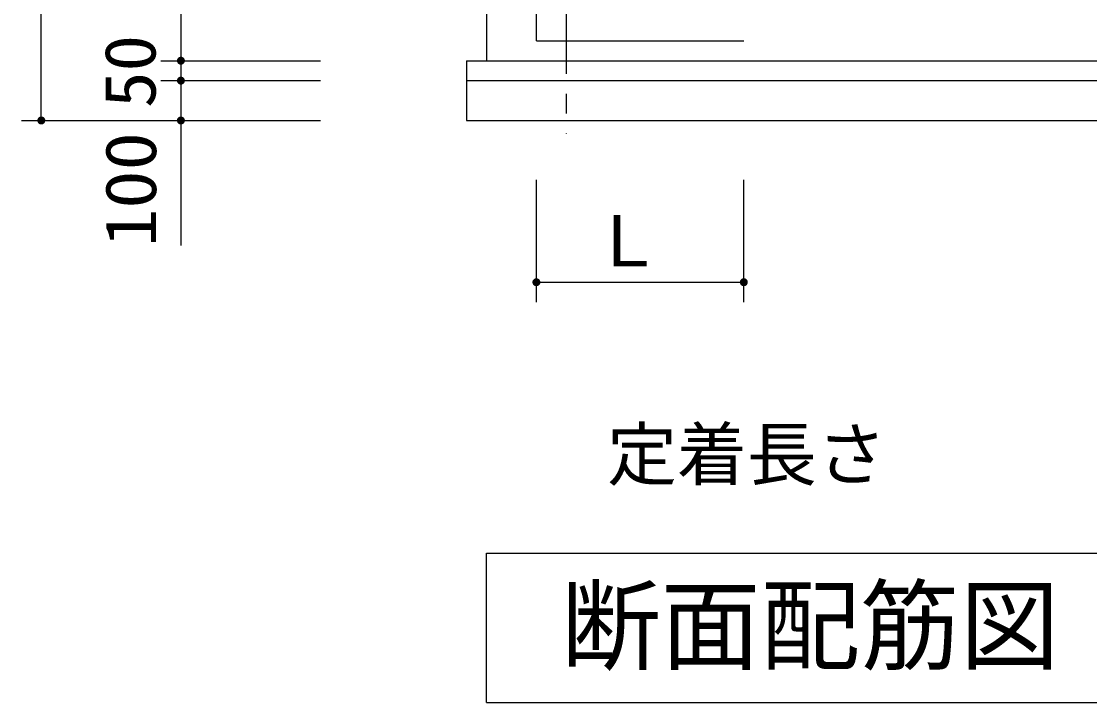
# Model space of a CAD drawing. Units: millimetres, scale not verified. Extents: x -14850 to 14850, y -10500 to 10500.
# Drawn here: x -2508 to 170, y -2017 to -307 of the extents above; entities that cross this region are included whole.
import ezdxf
from ezdxf.enums import TextEntityAlignment as Align

# ---------------------------------------------------------------- set-up
doc = ezdxf.new("R2010")
doc.units = ezdxf.units.MM
doc.header["$LTSCALE"] = 50
doc.linetypes.add('CHAIN1', pattern=[8, 5, -1, 1, -1])
for name, color, linetype, lineweight in [('0-0_躯体', 3, 'Continuous', 25), ('0-1_機器', 3, 'Continuous', 25), ('0-2_製作', 5, 'Continuous', 25)]:
    doc.layers.add(name, color=color, linetype=linetype, lineweight=lineweight)
doc.styles.add('ＭＳ ゴシック', font='')
doc.styles.get('ＭＳ ゴシック').set_extended_font_data('MS Gothic')

msp = doc.modelspace()

# ---------------------------------------------------------------- linework, layer by layer
at = {"layer": '0-0_躯体', "color": 2, "linetype": 'CHAIN1'}
msp.add_line((-1141.65, 2610.95), (-1141.65, -589.78), dxfattribs=at)
at = {"layer": '0-1_機器'}
for p, q in [((-1216.66, -356.18), (-1216.66, 2523.82)), ((-1216.66, -356.18), (-696.66, -356.18)), ((-1341.66, -1641.58), (1858.35, -1641.58)), ((-1341.66, -2016.58), (-1341.66, -1641.58)), ((-1341.66, -2016.58), (1858.35, -2016.58))]:
    msp.add_line(p, q, dxfattribs=at)
at = {"layer": '0-1_機器', "color": 2}
for p, q in [((-1341.65, -206.18), (-1341.65, -406.18)), ((-1391.65, -406.18), (1908.35, -406.18)), ((-1391.65, -406.18), (-1391.65, -556.18)), ((-1391.65, -456.18), (1908.35, -456.18)), ((-1391.65, -556.18), (1908.35, -556.18))]:
    msp.add_line(p, q, dxfattribs=at)
at = {"layer": '0-2_製作', "color": 2}
for p, q in [((-2457.82, -556.18), (-2457.82, 2573.82)), ((-2107.82, -206.18), (-2107.82, -406.18)), ((-2157.82, -406.18), (-1757.82, -406.18)), ((-2107.82, -406.18), (-2107.82, -456.18)), ((-2157.82, -456.18), (-1757.82, -456.18)), ((-2107.82, -456.18), (-2107.82, -556.18)), ((-2507.82, -556.18), (-1757.82, -556.18)), ((-2107.82, -556.18), (-2107.82, -869.68)), ((-1216.66, -1011.93), (-1216.66, -705.34)), ((-696.66, -1011.93), (-696.66, -705.34)), ((-1216.66, -961.93), (-696.66, -961.93))]:
    msp.add_line(p, q, dxfattribs=at)
at = {"layer": '0-2_製作'}
for points in [[(-2116.26, -400.82), (-2107.82, -406.18), (-2116.87, -401.93)], [(-2115.52, -399.81), (-2107.82, -406.18), (-2116.26, -400.82)], [(-2114.67, -398.89), (-2107.82, -406.18), (-2115.52, -399.81)], [(-2113.7, -398.09), (-2107.82, -406.18), (-2114.67, -398.89)], [(-2112.64, -397.42), (-2107.82, -406.18), (-2113.7, -398.09)], [(-2111.5, -396.89), (-2107.82, -406.18), (-2112.64, -397.42)], [(-2110.31, -396.5), (-2107.82, -406.18), (-2111.5, -396.89)], [(-2109.07, -396.26), (-2107.82, -406.18), (-2110.31, -396.5)], [(-2109.07, -396.26), (-2107.82, -396.18), (-2107.82, -406.18)], [(-2107.82, -396.18), (-2097.82, -406.18), (-2107.82, -406.18)], [(-2107.19, -396.2), (-2097.82, -406.18), (-2107.82, -396.18)], [(-2105.95, -396.36), (-2097.82, -406.18), (-2107.19, -396.2)], [(-2104.73, -396.67), (-2097.82, -406.18), (-2105.95, -396.36)], [(-2103.56, -397.13), (-2097.82, -406.18), (-2104.73, -396.67)], [(-2102.46, -397.74), (-2097.82, -406.18), (-2103.56, -397.13)], [(-2101.45, -398.48), (-2097.82, -406.18), (-2102.46, -397.74)], [(-2100.53, -399.34), (-2097.82, -406.18), (-2101.45, -398.48)], [(-2099.73, -400.31), (-2097.82, -406.18), (-2100.53, -399.34)], [(-2099.06, -401.37), (-2097.82, -406.18), (-2099.73, -400.31)], [(-2098.52, -402.5), (-2097.82, -406.18), (-2099.06, -401.37)], [(-2117.8, -405.55), (-2107.82, -406.18), (-2117.82, -406.18)], [(-2117.82, -406.18), (-2117.12, -409.86), (-2117.74, -407.44)], [(-2117.82, -406.18), (-2116.58, -411), (-2117.12, -409.86)], [(-2107.82, -406.18), (-2116.58, -411), (-2117.82, -406.18)], [(-2117.64, -404.31), (-2107.82, -406.18), (-2117.8, -405.55)], [(-2117.74, -407.44), (-2117.12, -409.86), (-2117.51, -408.67)], [(-2117.33, -403.09), (-2107.82, -406.18), (-2117.64, -404.31)], [(-2116.87, -401.93), (-2107.82, -406.18), (-2117.33, -403.09)], [(-2107.82, -406.18), (-2115.91, -412.06), (-2116.58, -411)], [(-2107.82, -406.18), (-2115.11, -413.03), (-2115.91, -412.06)], [(-2107.82, -406.18), (-2114.19, -413.89), (-2115.11, -413.03)], [(-2107.82, -406.18), (-2113.18, -414.63), (-2114.19, -413.89)], [(-2107.82, -406.18), (-2112.08, -415.23), (-2113.18, -414.63)], [(-2107.82, -406.18), (-2110.91, -415.69), (-2112.08, -415.23)], [(-2107.82, -406.18), (-2109.69, -416.01), (-2110.91, -415.69)], [(-2107.82, -406.18), (-2108.45, -416.16), (-2109.69, -416.01)], [(-2107.82, -406.18), (-2107.82, -416.18), (-2108.45, -416.16)], [(-2107.82, -406.18), (-2106.57, -416.1), (-2107.82, -416.18)], [(-2107.82, -406.18), (-2105.33, -415.87), (-2106.57, -416.1)], [(-2097.82, -406.18), (-2105.33, -415.87), (-2107.82, -406.18)], [(-2097.82, -406.18), (-2104.14, -415.48), (-2105.33, -415.87)], [(-2097.82, -406.18), (-2103, -414.95), (-2104.14, -415.48)], [(-2097.82, -406.18), (-2101.94, -414.27), (-2103, -414.95)], [(-2097.82, -406.18), (-2100.97, -413.47), (-2101.94, -414.27)], [(-2097.82, -406.18), (-2100.11, -412.56), (-2100.97, -413.47)], [(-2097.82, -406.18), (-2099.38, -411.54), (-2100.11, -412.56)], [(-2097.82, -406.18), (-2098.77, -410.44), (-2099.38, -411.54)], [(-2097.82, -406.18), (-2098.31, -409.27), (-2098.77, -410.44)], [(-2098.52, -402.5), (-2097.9, -404.93), (-2097.82, -406.18)], [(-2098.13, -403.7), (-2097.9, -404.93), (-2098.52, -402.5)], [(-2097.82, -406.18), (-2098, -408.06), (-2098.31, -409.27)], [(-2097.82, -406.18), (-2097.84, -406.81), (-2098, -408.06)], [(-2117.64, -454.31), (-2107.82, -456.18), (-2117.8, -455.55)], [(-2117.33, -453.09), (-2107.82, -456.18), (-2117.64, -454.31)], [(-2116.87, -451.92), (-2107.82, -456.18), (-2117.33, -453.09)], [(-2116.26, -450.82), (-2107.82, -456.18), (-2116.87, -451.92)], [(-2115.52, -449.81), (-2107.82, -456.18), (-2116.26, -450.82)], [(-2114.67, -448.89), (-2107.82, -456.18), (-2115.52, -449.81)], [(-2113.7, -448.09), (-2107.82, -456.18), (-2114.67, -448.89)], [(-2112.64, -447.42), (-2107.82, -456.18), (-2113.7, -448.09)], [(-2111.5, -446.88), (-2107.82, -456.18), (-2112.64, -447.42)], [(-2110.31, -446.5), (-2107.82, -456.18), (-2111.5, -446.88)], [(-2109.07, -446.26), (-2107.82, -456.18), (-2110.31, -446.5)], [(-2109.07, -446.26), (-2107.82, -446.18), (-2107.82, -456.18)], [(-2107.82, -446.18), (-2097.82, -456.18), (-2107.82, -456.18)], [(-2107.19, -446.2), (-2097.82, -456.18), (-2107.82, -446.18)], [(-2105.95, -446.36), (-2097.82, -456.18), (-2107.19, -446.2)], [(-2104.73, -446.67), (-2097.82, -456.18), (-2105.95, -446.36)], [(-2103.56, -447.13), (-2097.82, -456.18), (-2104.73, -446.67)], [(-2102.46, -447.74), (-2097.82, -456.18), (-2103.56, -447.13)], [(-2101.45, -448.48), (-2097.82, -456.18), (-2102.46, -447.74)], [(-2100.53, -449.34), (-2097.82, -456.18), (-2101.45, -448.48)], [(-2099.73, -450.3), (-2097.82, -456.18), (-2100.53, -449.34)], [(-2099.06, -451.36), (-2097.82, -456.18), (-2099.73, -450.3)], [(-2098.52, -452.5), (-2097.82, -456.18), (-2099.06, -451.36)], [(-2098.52, -452.5), (-2097.9, -454.93), (-2097.82, -456.18)], [(-2098.13, -453.7), (-2097.9, -454.93), (-2098.52, -452.5)], [(-2117.8, -455.55), (-2107.82, -456.18), (-2117.82, -456.18)], [(-2117.82, -456.18), (-2117.12, -459.86), (-2117.74, -457.44)], [(-2117.82, -456.18), (-2116.58, -461), (-2117.12, -459.86)], [(-2107.82, -456.18), (-2116.58, -461), (-2117.82, -456.18)], [(-2117.74, -457.44), (-2117.12, -459.86), (-2117.51, -458.67)], [(-2107.82, -456.18), (-2115.91, -462.06), (-2116.58, -461)], [(-2107.82, -456.18), (-2115.11, -463.03), (-2115.91, -462.06)], [(-2107.82, -456.18), (-2114.19, -463.89), (-2115.11, -463.03)], [(-2107.82, -456.18), (-2113.18, -464.63), (-2114.19, -463.89)], [(-2107.82, -456.18), (-2112.08, -465.23), (-2113.18, -464.63)], [(-2107.82, -456.18), (-2110.91, -465.69), (-2112.08, -465.23)], [(-2107.82, -456.18), (-2109.69, -466.01), (-2110.91, -465.69)], [(-2107.82, -456.18), (-2108.45, -466.16), (-2109.69, -466.01)], [(-2107.82, -456.18), (-2107.82, -466.18), (-2108.45, -466.16)], [(-2107.82, -456.18), (-2106.57, -466.1), (-2107.82, -466.18)], [(-2107.82, -456.18), (-2105.33, -465.87), (-2106.57, -466.1)], [(-2097.82, -456.18), (-2105.33, -465.87), (-2107.82, -456.18)], [(-2097.82, -456.18), (-2104.14, -465.48), (-2105.33, -465.87)], [(-2097.82, -456.18), (-2103, -464.95), (-2104.14, -465.48)], [(-2097.82, -456.18), (-2101.94, -464.27), (-2103, -464.95)], [(-2097.82, -456.18), (-2100.97, -463.47), (-2101.94, -464.27)], [(-2097.82, -456.18), (-2100.11, -462.56), (-2100.97, -463.47)], [(-2097.82, -456.18), (-2099.38, -461.54), (-2100.11, -462.56)], [(-2097.82, -456.18), (-2098.77, -460.44), (-2099.38, -461.54)], [(-2097.82, -456.18), (-2098.31, -459.27), (-2098.77, -460.44)], [(-2097.82, -456.18), (-2098, -458.06), (-2098.31, -459.27)], [(-2097.82, -456.18), (-2097.84, -456.81), (-2098, -458.06)], [(-2467.8, -555.55), (-2457.82, -556.18), (-2467.82, -556.18)], [(-2467.82, -556.18), (-2467.12, -559.86), (-2467.74, -557.44)], [(-2467.82, -556.18), (-2466.58, -561), (-2467.12, -559.86)], [(-2457.82, -556.18), (-2466.58, -561), (-2467.82, -556.18)], [(-2467.64, -554.31), (-2457.82, -556.18), (-2467.8, -555.55)], [(-2467.74, -557.44), (-2467.12, -559.86), (-2467.51, -558.67)], [(-2467.33, -553.09), (-2457.82, -556.18), (-2467.64, -554.31)], [(-2466.87, -551.92), (-2457.82, -556.18), (-2467.33, -553.09)], [(-2466.26, -550.82), (-2457.82, -556.18), (-2466.87, -551.92)], [(-2457.82, -556.18), (-2465.91, -562.06), (-2466.58, -561)], [(-2465.52, -549.81), (-2457.82, -556.18), (-2466.26, -550.82)], [(-2457.82, -556.18), (-2465.11, -563.03), (-2465.91, -562.06)], [(-2464.67, -548.89), (-2457.82, -556.18), (-2465.52, -549.81)], [(-2457.82, -556.18), (-2464.19, -563.89), (-2465.11, -563.03)], [(-2463.7, -548.09), (-2457.82, -556.18), (-2464.67, -548.89)], [(-2457.82, -556.18), (-2463.18, -564.63), (-2464.19, -563.89)], [(-2462.64, -547.42), (-2457.82, -556.18), (-2463.7, -548.09)], [(-2457.82, -556.18), (-2462.08, -565.23), (-2463.18, -564.63)], [(-2461.5, -546.88), (-2457.82, -556.18), (-2462.64, -547.42)], [(-2457.82, -556.18), (-2460.91, -565.69), (-2462.08, -565.23)], [(-2460.31, -546.5), (-2457.82, -556.18), (-2461.5, -546.88)], [(-2457.82, -556.18), (-2459.69, -566.01), (-2460.91, -565.69)], [(-2459.07, -546.26), (-2457.82, -556.18), (-2460.31, -546.5)], [(-2457.82, -556.18), (-2458.45, -566.16), (-2459.69, -566.01)], [(-2459.07, -546.26), (-2457.82, -546.18), (-2457.82, -556.18)], [(-2457.82, -556.18), (-2457.82, -566.18), (-2458.45, -566.16)], [(-2457.82, -546.18), (-2447.82, -556.18), (-2457.82, -556.18)], [(-2457.19, -546.2), (-2447.82, -556.18), (-2457.82, -546.18)], [(-2457.82, -556.18), (-2456.57, -566.1), (-2457.82, -566.18)], [(-2457.82, -556.18), (-2455.33, -565.87), (-2456.57, -566.1)], [(-2447.82, -556.18), (-2455.33, -565.87), (-2457.82, -556.18)], [(-2455.95, -546.36), (-2447.82, -556.18), (-2457.19, -546.2)], [(-2454.73, -546.67), (-2447.82, -556.18), (-2455.95, -546.36)], [(-2447.82, -556.18), (-2454.14, -565.48), (-2455.33, -565.87)], [(-2453.56, -547.13), (-2447.82, -556.18), (-2454.73, -546.67)], [(-2447.82, -556.18), (-2453, -564.95), (-2454.14, -565.48)], [(-2452.46, -547.74), (-2447.82, -556.18), (-2453.56, -547.13)], [(-2447.82, -556.18), (-2451.94, -564.27), (-2453, -564.95)], [(-2451.45, -548.48), (-2447.82, -556.18), (-2452.46, -547.74)], [(-2447.82, -556.18), (-2450.97, -563.47), (-2451.94, -564.27)], [(-2450.53, -549.34), (-2447.82, -556.18), (-2451.45, -548.48)], [(-2447.82, -556.18), (-2450.11, -562.56), (-2450.97, -563.47)], [(-2449.73, -550.3), (-2447.82, -556.18), (-2450.53, -549.34)], [(-2447.82, -556.18), (-2449.38, -561.54), (-2450.11, -562.56)], [(-2449.06, -551.37), (-2447.82, -556.18), (-2449.73, -550.3)], [(-2447.82, -556.18), (-2448.77, -560.44), (-2449.38, -561.54)], [(-2448.52, -552.5), (-2447.82, -556.18), (-2449.06, -551.37)], [(-2447.82, -556.18), (-2448.31, -559.27), (-2448.77, -560.44)], [(-2448.52, -552.5), (-2447.9, -554.93), (-2447.82, -556.18)], [(-2448.13, -553.7), (-2447.9, -554.93), (-2448.52, -552.5)], [(-2447.82, -556.18), (-2448, -558.06), (-2448.31, -559.27)], [(-2447.82, -556.18), (-2447.84, -556.81), (-2448, -558.06)], [(-2117.8, -555.55), (-2107.82, -556.18), (-2117.82, -556.18)], [(-2117.82, -556.18), (-2116.58, -561), (-2117.74, -557.44)], [(-2117.82, -556.18), (-2115.91, -562.06), (-2116.58, -561)], [(-2107.82, -556.18), (-2115.91, -562.06), (-2117.82, -556.18)], [(-2117.64, -554.31), (-2107.82, -556.18), (-2117.8, -555.55)], [(-2117.74, -557.44), (-2117.12, -559.86), (-2117.51, -558.67)], [(-2117.74, -557.44), (-2116.58, -561), (-2117.12, -559.86)], [(-2117.33, -553.09), (-2107.82, -556.18), (-2117.64, -554.31)], [(-2116.87, -551.92), (-2107.82, -556.18), (-2117.33, -553.09)], [(-2116.26, -550.82), (-2107.82, -556.18), (-2116.87, -551.92)], [(-2115.52, -549.81), (-2107.82, -556.18), (-2116.26, -550.82)], [(-2107.82, -556.18), (-2115.11, -563.03), (-2115.91, -562.06)], [(-2114.67, -548.89), (-2107.82, -556.18), (-2115.52, -549.81)], [(-2107.82, -556.18), (-2114.19, -563.89), (-2115.11, -563.03)], [(-2113.7, -548.09), (-2107.82, -556.18), (-2114.67, -548.89)], [(-2107.82, -556.18), (-2113.18, -564.63), (-2114.19, -563.89)], [(-2112.64, -547.42), (-2107.82, -556.18), (-2113.7, -548.09)], [(-2107.82, -556.18), (-2112.08, -565.23), (-2113.18, -564.63)], [(-2111.5, -546.88), (-2107.82, -556.18), (-2112.64, -547.42)], [(-2107.82, -556.18), (-2110.91, -565.69), (-2112.08, -565.23)], [(-2110.31, -546.5), (-2107.82, -556.18), (-2111.5, -546.88)], [(-2107.82, -556.18), (-2109.69, -566.01), (-2110.91, -565.69)], [(-2110.31, -546.5), (-2107.82, -546.18), (-2107.82, -556.18)], [(-2109.07, -546.26), (-2107.82, -546.18), (-2110.31, -546.5)], [(-2107.82, -556.18), (-2108.45, -566.16), (-2109.69, -566.01)], [(-2107.82, -556.18), (-2107.82, -566.18), (-2108.45, -566.16)], [(-2107.82, -546.18), (-2097.82, -556.18), (-2107.82, -556.18)], [(-2107.19, -546.2), (-2097.82, -556.18), (-2107.82, -546.18)], [(-2107.82, -556.18), (-2106.57, -566.1), (-2107.82, -566.18)], [(-2107.82, -556.18), (-2105.33, -565.87), (-2106.57, -566.1)], [(-2107.82, -556.18), (-2104.14, -565.48), (-2105.33, -565.87)], [(-2097.82, -556.18), (-2104.14, -565.48), (-2107.82, -556.18)], [(-2105.95, -546.36), (-2097.82, -556.18), (-2107.19, -546.2)], [(-2104.73, -546.67), (-2097.82, -556.18), (-2105.95, -546.36)], [(-2103.56, -547.13), (-2097.82, -556.18), (-2104.73, -546.67)], [(-2097.82, -556.18), (-2103, -564.95), (-2104.14, -565.48)], [(-2102.46, -547.74), (-2097.82, -556.18), (-2103.56, -547.13)], [(-2097.82, -556.18), (-2101.94, -564.27), (-2103, -564.95)], [(-2101.45, -548.48), (-2097.82, -556.18), (-2102.46, -547.74)], [(-2097.82, -556.18), (-2100.97, -563.47), (-2101.94, -564.27)], [(-2100.53, -549.34), (-2097.82, -556.18), (-2101.45, -548.48)], [(-2097.82, -556.18), (-2100.11, -562.56), (-2100.97, -563.47)], [(-2099.73, -550.3), (-2097.82, -556.18), (-2100.53, -549.34)], [(-2097.82, -556.18), (-2099.38, -561.54), (-2100.11, -562.56)], [(-2099.06, -551.37), (-2097.82, -556.18), (-2099.73, -550.3)], [(-2097.82, -556.18), (-2098.77, -560.44), (-2099.38, -561.54)], [(-2099.06, -551.37), (-2097.9, -554.93), (-2097.82, -556.18)], [(-2098.52, -552.5), (-2097.9, -554.93), (-2099.06, -551.37)], [(-2097.82, -556.18), (-2098.31, -559.27), (-2098.77, -560.44)], [(-2098.52, -552.5), (-2098.13, -553.7), (-2097.9, -554.93)], [(-2097.82, -556.18), (-2098, -558.06), (-2098.31, -559.27)], [(-2097.82, -556.18), (-2097.84, -556.81), (-2098, -558.06)], [(-1226.64, -961.3), (-1216.66, -961.93), (-1226.66, -961.93)], [(-1226.66, -961.93), (-1219.75, -971.44), (-1226.58, -963.18)], [(-1226.66, -961.93), (-1218.53, -971.75), (-1219.75, -971.44)], [(-1216.66, -961.93), (-1218.53, -971.75), (-1226.66, -961.93)], [(-1226.48, -960.05), (-1216.66, -961.93), (-1226.64, -961.3)], [(-1226.58, -963.18), (-1220.91, -970.97), (-1226.34, -964.41)], [(-1226.58, -963.18), (-1219.75, -971.44), (-1220.91, -970.97)], [(-1226.17, -958.84), (-1216.66, -961.93), (-1226.48, -960.05)], [(-1225.7, -957.67), (-1216.66, -961.93), (-1226.17, -958.84)], [(-1225.1, -956.57), (-1216.66, -961.93), (-1225.7, -957.67)], [(-1224.36, -955.55), (-1216.66, -961.93), (-1225.1, -956.57)], [(-1223.5, -954.64), (-1216.66, -961.93), (-1224.36, -955.55)], [(-1222.53, -953.84), (-1216.66, -961.93), (-1223.5, -954.64)], [(-1222.53, -953.84), (-1216.66, -951.93), (-1216.66, -961.93)], [(-1221.47, -953.16), (-1216.66, -951.93), (-1222.53, -953.84)], [(-1220.34, -952.63), (-1216.66, -951.93), (-1221.47, -953.16)], [(-1219.14, -952.24), (-1216.66, -951.93), (-1220.34, -952.63)], [(-1217.91, -952), (-1216.66, -951.93), (-1219.14, -952.24)], [(-1216.66, -961.93), (-1217.28, -971.91), (-1218.53, -971.75)], [(-1216.66, -961.93), (-1216.66, -971.93), (-1217.28, -971.91)], [(-1216.66, -951.93), (-1206.66, -961.93), (-1216.66, -961.93)], [(-1216.03, -951.95), (-1206.66, -961.93), (-1216.66, -951.93)], [(-1216.66, -961.93), (-1215.4, -971.85), (-1216.66, -971.93)], [(-1216.66, -961.93), (-1214.17, -971.61), (-1215.4, -971.85)], [(-1216.66, -961.93), (-1212.97, -971.22), (-1214.17, -971.61)], [(-1216.66, -961.93), (-1211.84, -970.69), (-1212.97, -971.22)], [(-1216.66, -961.93), (-1210.78, -970.02), (-1211.84, -970.69)], [(-1216.66, -961.93), (-1209.81, -969.22), (-1210.78, -970.02)], [(-1206.66, -961.93), (-1209.81, -969.22), (-1216.66, -961.93)], [(-1214.78, -952.1), (-1206.66, -961.93), (-1216.03, -951.95)], [(-1213.56, -952.41), (-1206.66, -961.93), (-1214.78, -952.1)], [(-1213.56, -952.41), (-1206.73, -960.67), (-1206.66, -961.93)], [(-1212.4, -952.88), (-1206.73, -960.67), (-1213.56, -952.41)], [(-1212.4, -952.88), (-1206.97, -959.44), (-1206.73, -960.67)], [(-1211.3, -953.48), (-1206.97, -959.44), (-1212.4, -952.88)], [(-1211.3, -953.48), (-1207.36, -958.24), (-1206.97, -959.44)], [(-1210.28, -954.22), (-1207.36, -958.24), (-1211.3, -953.48)], [(-1210.28, -954.22), (-1207.89, -957.11), (-1207.36, -958.24)], [(-1209.37, -955.08), (-1207.89, -957.11), (-1210.28, -954.22)], [(-1206.66, -961.93), (-1208.95, -968.3), (-1209.81, -969.22)], [(-1209.37, -955.08), (-1208.56, -956.05), (-1207.89, -957.11)], [(-1206.66, -961.93), (-1208.21, -967.28), (-1208.95, -968.3)], [(-1206.66, -961.93), (-1207.61, -966.18), (-1208.21, -967.28)], [(-1206.66, -961.93), (-1207.14, -965.02), (-1207.61, -966.18)], [(-1206.66, -961.93), (-1206.83, -963.8), (-1207.14, -965.02)], [(-1206.66, -961.93), (-1206.67, -962.55), (-1206.83, -963.8)], [(-706.64, -961.3), (-696.66, -961.93), (-706.66, -961.93)], [(-706.66, -961.93), (-696.66, -961.93), (-706.58, -963.18)], [(-706.48, -960.05), (-696.66, -961.93), (-706.64, -961.3)], [(-706.58, -963.18), (-696.66, -961.93), (-706.34, -964.41)], [(-706.17, -958.84), (-696.66, -961.93), (-706.48, -960.05)], [(-706.34, -964.41), (-696.66, -961.93), (-696.66, -971.93)], [(-705.7, -957.67), (-696.66, -961.93), (-706.17, -958.84)], [(-705.1, -956.57), (-696.66, -961.93), (-705.7, -957.67)], [(-704.36, -955.55), (-696.66, -961.93), (-705.1, -956.57)], [(-704.36, -955.55), (-696.66, -951.93), (-696.66, -961.93)], [(-703.5, -954.64), (-696.66, -951.93), (-704.36, -955.55)], [(-702.53, -953.84), (-696.66, -951.93), (-703.5, -954.64)], [(-701.47, -953.16), (-696.66, -951.93), (-702.53, -953.84)], [(-700.34, -952.63), (-696.66, -951.93), (-701.47, -953.16)], [(-699.14, -952.24), (-696.66, -951.93), (-700.34, -952.63)], [(-697.91, -952), (-696.66, -951.93), (-699.14, -952.24)], [(-696.66, -951.93), (-686.66, -961.93), (-696.66, -961.93)], [(-696.66, -951.93), (-686.73, -960.67), (-686.66, -961.93)], [(-696.66, -951.93), (-686.97, -959.44), (-686.73, -960.67)], [(-696.66, -951.93), (-687.36, -958.24), (-686.97, -959.44)], [(-696.03, -951.95), (-687.36, -958.24), (-696.66, -951.93)], [(-696.66, -961.93), (-695.4, -971.85), (-696.66, -971.93)], [(-696.66, -961.93), (-694.17, -971.61), (-695.4, -971.85)], [(-696.66, -961.93), (-692.97, -971.22), (-694.17, -971.61)], [(-696.66, -961.93), (-691.84, -970.69), (-692.97, -971.22)], [(-696.66, -961.93), (-690.78, -970.02), (-691.84, -970.69)], [(-696.66, -961.93), (-689.81, -969.22), (-690.78, -970.02)], [(-696.66, -961.93), (-688.95, -968.3), (-689.81, -969.22)], [(-696.66, -961.93), (-688.21, -967.28), (-688.95, -968.3)], [(-686.66, -961.93), (-688.21, -967.28), (-696.66, -961.93)], [(-696.03, -951.95), (-687.89, -957.11), (-687.36, -958.24)], [(-694.78, -952.1), (-687.89, -957.11), (-696.03, -951.95)], [(-694.78, -952.1), (-688.56, -956.05), (-687.89, -957.11)], [(-693.56, -952.41), (-688.56, -956.05), (-694.78, -952.1)], [(-693.56, -952.41), (-689.37, -955.08), (-688.56, -956.05)], [(-692.4, -952.88), (-689.37, -955.08), (-693.56, -952.41)], [(-692.4, -952.88), (-690.28, -954.22), (-689.37, -955.08)], [(-691.3, -953.48), (-690.28, -954.22), (-692.4, -952.88)], [(-686.66, -961.93), (-687.61, -966.18), (-688.21, -967.28)], [(-686.66, -961.93), (-687.14, -965.02), (-687.61, -966.18)], [(-686.66, -961.93), (-686.83, -963.8), (-687.14, -965.02)], [(-686.66, -961.93), (-686.67, -962.55), (-686.83, -963.8)], [(-1226.34, -964.41), (-1222.01, -970.37), (-1225.95, -965.61)], [(-1226.34, -964.41), (-1220.91, -970.97), (-1222.01, -970.37)], [(-1225.95, -965.61), (-1223.03, -969.63), (-1225.42, -966.74)], [(-1225.95, -965.61), (-1222.01, -970.37), (-1223.03, -969.63)], [(-1225.42, -966.74), (-1223.94, -968.77), (-1224.75, -967.8)], [(-1225.42, -966.74), (-1223.03, -969.63), (-1223.94, -968.77)], [(-706.34, -964.41), (-696.66, -971.93), (-705.95, -965.61)], [(-705.95, -965.61), (-697.28, -971.91), (-705.42, -966.74)], [(-705.95, -965.61), (-696.66, -971.93), (-697.28, -971.91)], [(-705.42, -966.74), (-698.53, -971.75), (-704.75, -967.8)], [(-705.42, -966.74), (-697.28, -971.91), (-698.53, -971.75)], [(-704.75, -967.8), (-699.75, -971.44), (-703.94, -968.77)], [(-704.75, -967.8), (-698.53, -971.75), (-699.75, -971.44)], [(-703.94, -968.77), (-700.91, -970.97), (-703.03, -969.63)], [(-703.94, -968.77), (-699.75, -971.44), (-700.91, -970.97)], [(-703.03, -969.63), (-700.91, -970.97), (-702.01, -970.37)]]:
    msp.add_solid(points, dxfattribs=at)

# ---------------------------------------------------------------- texts
at = {"layer": '0-1_機器', "color": 4, "style": 'ＭＳ ゴシック'}
msp.add_text('断面配筋図', height=183.3, dxfattribs=at).set_placement((-1155.21, -1969.93), align=Align.BOTTOM_LEFT)
at = {"layer": '0-2_製作', "color": 4, "style": 'ＭＳ ゴシック'}
for s, width, p in [('50', 1.05, (-2132.82, -524.93)), ('100', 1.1, (-2131.43, -873.57))]:
    msp.add_text(s, height=128.4, rotation=90, dxfattribs=dict(at, width=width)).set_placement(p, align=Align.BOTTOM_LEFT)
for s, p in [('Ｌ', (-1075.78, -960.8)), ('定着長さ', (-1039.41, -1496.19))]:
    msp.add_text(s, height=128.4, dxfattribs=at).set_placement(p, align=Align.BOTTOM_LEFT)

doc.saveas('drawing.dxf')
